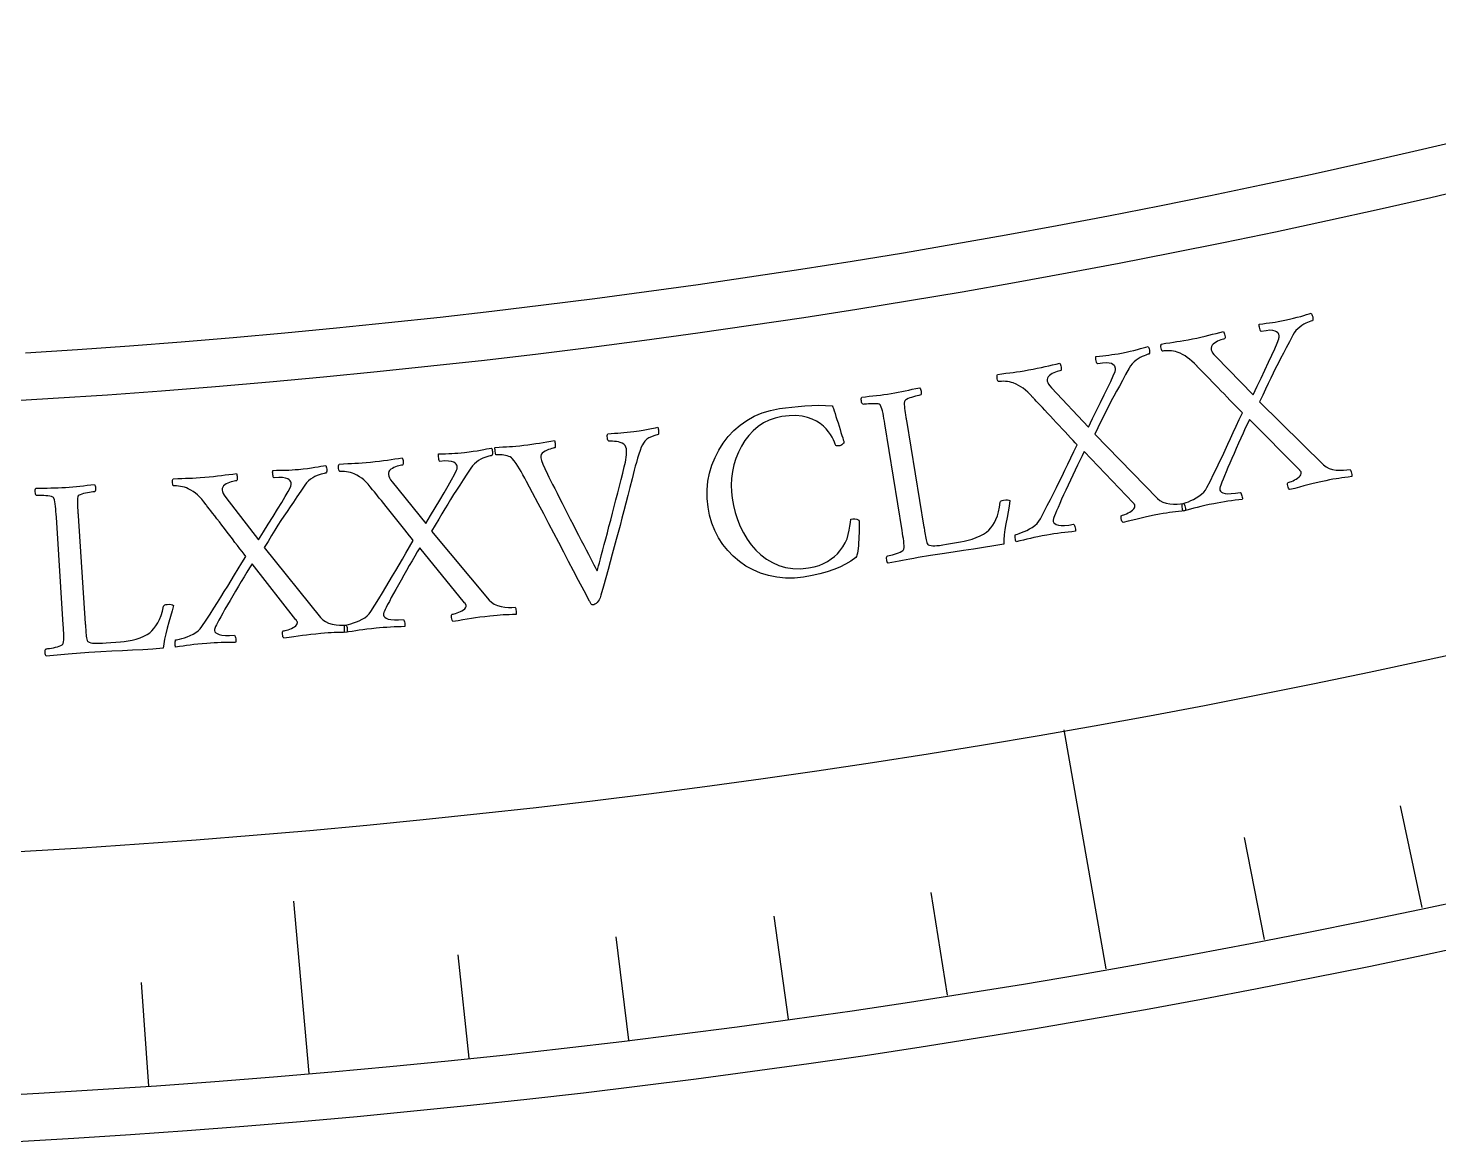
# Model space of a CAD drawing. Header units: millimetres. Extents: x -76 to 76, y -76 to 98.
# Drawn here: x 4.29 to 15.86, y -75.88 to -66.75 of the extents above; entities that cross this region are included whole.
import ezdxf

# ---------------------------------------------------------------- set-up
doc = ezdxf.new("R2010")
doc.units = ezdxf.units.MM
for name, color, linetype in [('CUT_INNER', 6, 'Continuous'), ('CUT_OUTER', 1, 'Continuous'), ('ENGRAVE', 7, 'Continuous'), ('ENGRAVE_FINE', 8, 'Continuous'), ('TEXT', 5, 'Continuous')]:
    doc.layers.add(name, color=color, linetype=linetype)

msp = doc.modelspace()

# ---------------------------------------------------------------- linework, layer by layer
at = {"layer": 'CUT_INNER'}
msp.add_lwpolyline([(4.2642, -69.4091), (4.6901, -69.3817), (5.1157, -69.3516), (5.5411, -69.3189), (5.9663, -69.2836), (6.3913, -69.2457), (6.8161, -69.2051), (7.2406, -69.162), (7.6649, -69.1163), (8.0888, -69.068), (8.5124, -69.017), (8.9358, -68.9635), (9.3587, -68.9074), (9.7814, -68.8486), (10.2036, -68.7873), (10.6255, -68.7234), (11.047, -68.6569), (11.4681, -68.5879), (11.8887, -68.5162), (12.3089, -68.442), (12.7286, -68.3652), (13.1478, -68.2858), (13.5666, -68.2038), (13.9848, -68.1193), (14.4025, -68.0322), (14.8197, -67.9425), (15.2363, -67.8503), (15.6523, -67.7556), (16.0678, -67.6582)], dxfattribs=at)
at = {"layer": 'CUT_OUTER'}
msp.add_lwpolyline([(16.1964, -74.2541), (15.7405, -74.3521), (15.284, -74.4473), (14.8269, -74.5397), (14.3692, -74.6293), (13.911, -74.716), (13.4523, -74.8), (12.9931, -74.8811), (12.5334, -74.9594), (12.0732, -75.0349), (11.6126, -75.1076), (11.1515, -75.1774), (10.69, -75.2444), (10.2281, -75.3086), (9.7659, -75.3699), (9.3032, -75.4284), (8.8402, -75.4841), (8.3769, -75.5369), (7.9132, -75.5869), (7.4493, -75.634), (6.9851, -75.6783), (6.5206, -75.7198), (6.0559, -75.7583), (5.5909, -75.7941), (5.1257, -75.827), (4.6604, -75.857), (4.1948, -75.8841)], dxfattribs=at)
at = {"layer": 'ENGRAVE'}
for points in [[(13.13, -74.4637), (12.7845, -72.5042)], [(6.5901, -75.3247), (6.4662, -73.9089)]]:
    msp.add_lwpolyline(points, dxfattribs=at)
for radius in [75.6124, 73.6227, 69.9276]:
    msp.add_circle((0, 0), radius, dxfattribs=at)
at = {"layer": 'ENGRAVE_FINE'}
for points in [[(15.7207, -73.9601), (15.5434, -73.126)], [(14.4275, -74.2232), (14.2648, -73.3861)], [(11.8284, -74.6815), (11.695, -73.8393)], [(10.5232, -74.8765), (10.4045, -74.0321)], [(9.2148, -75.0488), (9.1109, -74.2024)], [(7.9036, -75.1982), (7.8145, -74.3501)], [(5.2745, -75.4282), (5.215, -74.5776)]]:
    msp.add_lwpolyline(points, dxfattribs=at)
at = {"layer": 'TEXT'}
for points in [[(13.8367, -69.2959), (13.8729, -69.2884), (13.9075, -69.2809), (13.9405, -69.2732), (13.9718, -69.2655), (14.0022, -69.2578), (14.0323, -69.2503), (14.0623, -69.2429), (14.092, -69.2357), (14.0948, -69.2406), (14.0976, -69.2476), (14.1003, -69.2568), (14.1029, -69.2682), (14.1046, -69.2793), (14.1046, -69.2874), (14.103, -69.2926), (14.0997, -69.2949), (14.0917, -69.2969), (14.082, -69.2998), (14.0706, -69.3038), (14.0576, -69.3089), (14.0441, -69.3149), (14.0313, -69.3218), (14.0193, -69.3296), (14.0079, -69.3384), (13.9986, -69.3482), (13.9928, -69.3591), (13.9904, -69.371), (13.9914, -69.3841), (13.9955, -69.3961), (14.003, -69.4094), (14.0139, -69.4238), (14.0283, -69.4395), (14.3355, -69.7543), (14.3681, -69.6846), (14.3999, -69.6168), (14.4309, -69.5511), (14.4613, -69.4874), (14.489, -69.4283), (14.5123, -69.3763), (14.5311, -69.3315), (14.5455, -69.2939), (14.5471, -69.2881), (14.5482, -69.2825), (14.5486, -69.277), (14.5483, -69.2716), (14.5478, -69.2668), (14.5473, -69.2631), (14.547, -69.2605), (14.5467, -69.2589), (14.5436, -69.2517), (14.5373, -69.2446), (14.5278, -69.2376), (14.5151, -69.2308), (14.4973, -69.226), (14.4726, -69.225), (14.4409, -69.228), (14.4023, -69.2348), (14.399, -69.233), (14.3958, -69.2283), (14.3927, -69.2207), (14.3897, -69.2103), (14.3872, -69.1992), (14.3857, -69.1897), (14.3851, -69.1817), (14.3856, -69.1753), (14.415, -69.1713), (14.4426, -69.1675), (14.4686, -69.1639), (14.4928, -69.1605), (14.5168, -69.1569), (14.5418, -69.1527), (14.5679, -69.1478), (14.5951, -69.1423), (14.6325, -69.1341), (14.6666, -69.1261), (14.6976, -69.1181), (14.7255, -69.1103), (14.7505, -69.1029), (14.7734, -69.0963), (14.794, -69.0904), (14.8123, -69.0852), (14.8152, -69.0897), (14.8181, -69.0959), (14.8209, -69.1037), (14.8237, -69.1132), (14.8256, -69.123), (14.8258, -69.1318), (14.8243, -69.1396), (14.8211, -69.1464), (14.8156, -69.1479), (14.8073, -69.1507), (14.7962, -69.1548), (14.7822, -69.1601), (14.7666, -69.167), (14.7506, -69.1756), (14.7342, -69.1858), (14.7173, -69.1979), (14.7009, -69.2117), (14.6858, -69.2276), (14.6721, -69.2456), (14.6597, -69.2655), (14.6325, -69.3185), (14.6069, -69.3679), (14.5832, -69.4136), (14.5611, -69.4557), (14.5402, -69.496), (14.5197, -69.5366), (14.4996, -69.5773), (14.4799, -69.6181), (14.4595, -69.661), (14.4376, -69.7078), (14.4139, -69.7584), (14.3886, -69.8129), (14.9131, -70.3286), (14.9339, -70.3454), (14.9581, -70.3582), (14.9855, -70.367), (15.0161, -70.3719), (15.0475, -70.3737), (15.077, -70.3735), (15.1048, -70.3712), (15.1308, -70.3669), (15.1345, -70.3714), (15.1378, -70.3779), (15.1405, -70.3864), (15.1427, -70.3969), (15.1443, -70.4073), (15.1453, -70.4154), (15.1457, -70.4212), (15.1454, -70.4246), (15.1157, -70.4289), (15.0881, -70.4328), (15.0627, -70.4364), (15.0393, -70.4397), (15.0159, -70.4433), (14.9902, -70.4477), (14.9623, -70.4531), (14.932, -70.4593), (14.8906, -70.4683), (14.852, -70.477), (14.8162, -70.4856), (14.7832, -70.4939), (14.7502, -70.5025), (14.7146, -70.5118), (14.6762, -70.5218), (14.6351, -70.5324), (14.6304, -70.528), (14.6262, -70.5212), (14.6227, -70.5122), (14.6198, -70.5009), (14.6181, -70.4898), (14.618, -70.4817), (14.6197, -70.4765), (14.623, -70.4741), (14.6302, -70.4722), (14.6391, -70.4692), (14.6499, -70.4649), (14.6625, -70.4594), (14.6757, -70.453), (14.6882, -70.4456), (14.7002, -70.4375), (14.7117, -70.4285), (14.7212, -70.4192), (14.7274, -70.4098), (14.7303, -70.4004), (14.73, -70.3911), (14.7293, -70.3888), (14.7282, -70.3863), (14.7266, -70.3834), (14.7245, -70.3803), (14.7221, -70.3772), (14.7197, -70.3745), (14.7173, -70.3722), (14.7148, -70.3704), (14.3055, -69.9558), (14.2886, -69.9916), (14.2711, -70.0292), (14.2529, -70.0688), (14.2342, -70.1102), (14.2153, -70.1523), (14.1967, -70.194), (14.1784, -70.2352), (14.1604, -70.2759), (14.1432, -70.3151), (14.1274, -70.3519), (14.113, -70.3862), (14.0999, -70.4181), (14.0886, -70.4464), (14.0793, -70.4699), (14.0721, -70.4887), (14.0668, -70.5027), (14.0661, -70.5053), (14.0653, -70.5085), (14.0642, -70.5122), (14.0631, -70.5165), (14.0621, -70.5212), (14.0617, -70.526), (14.0619, -70.531), (14.0626, -70.5361), (14.0667, -70.5448), (14.0751, -70.5523), (14.0879, -70.5585), (14.1051, -70.5634), (14.1274, -70.566), (14.1556, -70.5655), (14.1897, -70.5617), (14.2296, -70.5546), (14.2335, -70.5591), (14.237, -70.5656), (14.2403, -70.574), (14.2433, -70.5844), (14.2455, -70.5946), (14.2467, -70.6027), (14.2467, -70.6085), (14.2456, -70.6121), (14.2168, -70.6158), (14.1877, -70.6197), (14.1584, -70.6238), (14.1289, -70.628), (14.0994, -70.6324), (14.0703, -70.6372), (14.0414, -70.6424), (14.013, -70.6478), (13.9746, -70.6556), (13.9392, -70.6632), (13.9068, -70.6706), (13.8773, -70.6778), (13.849, -70.6851), (13.8203, -70.6925), (13.791, -70.7002), (13.7613, -70.7081), (13.7585, -70.7025), (13.7563, -70.6953), (13.7548, -70.6864), (13.7539, -70.676), (13.7535, -70.6658), (13.7534, -70.6579), (13.7536, -70.6523), (13.7541, -70.6489), (13.7604, -70.6472), (13.7708, -70.6437), (13.7853, -70.6385), (13.804, -70.6315), (13.825, -70.6228), (13.8465, -70.6124), (13.8685, -70.6002), (13.8909, -70.5864), (13.912, -70.5709), (13.9299, -70.554), (13.9447, -70.5357), (13.9564, -70.516), (13.9845, -70.4595), (14.0111, -70.4055), (14.0362, -70.3539), (14.0599, -70.3047), (14.0827, -70.2567), (14.1054, -70.2086), (14.1279, -70.1604), (14.1501, -70.1121), (14.1728, -70.0627), (14.1966, -70.0113), (14.2213, -69.9579), (14.2471, -69.9026), (14.2308, -69.8852), (14.2124, -69.866), (14.1919, -69.8449), (14.1692, -69.8219), (14.1453, -69.7977), (14.121, -69.7729), (14.0963, -69.7474), (14.0713, -69.7214), (14.0464, -69.6955), (14.0223, -69.6705), (13.9989, -69.6465), (13.9763, -69.6234), (13.955, -69.6018), (13.9358, -69.5822), (13.9186, -69.5647), (13.9034, -69.5491), (13.891, -69.5365), (13.8822, -69.5274), (13.8768, -69.5219), (13.8751, -69.5201), (13.8537, -69.4977), (13.8332, -69.4781), (13.8137, -69.4612), (13.7952, -69.4472), (13.7765, -69.435), (13.7566, -69.424), (13.7354, -69.4139), (13.713, -69.405), (13.6976, -69.3999), (13.6816, -69.3963), (13.6648, -69.3939), (13.6475, -69.393), (13.6308, -69.3929), (13.6163, -69.3934), (13.6039, -69.3944), (13.5935, -69.396), (13.5896, -69.3951), (13.5861, -69.3909), (13.5831, -69.3834), (13.5804, -69.3725), (13.5787, -69.361), (13.5784, -69.3513), (13.5795, -69.3435), (13.5821, -69.3376), (13.618, -69.3317), (13.6512, -69.3264), (13.6818, -69.3218), (13.7096, -69.3179), (13.7375, -69.3138), (13.7679, -69.3087), (13.801, -69.3028), (13.8367, -69.2959)], [(12.4936, -69.5506), (12.5299, -69.5438), (12.5646, -69.537), (12.5977, -69.53), (12.6292, -69.5228), (12.6597, -69.5157), (12.69, -69.5088), (12.7201, -69.502), (12.7499, -69.4954), (12.7527, -69.5003), (12.7553, -69.5074), (12.7578, -69.5166), (12.7602, -69.5281), (12.7617, -69.5392), (12.7616, -69.5473), (12.7599, -69.5525), (12.7565, -69.5547), (12.7485, -69.5565), (12.7387, -69.5593), (12.7273, -69.5631), (12.7142, -69.5678), (12.7005, -69.5736), (12.6876, -69.5803), (12.6754, -69.5879), (12.6639, -69.5965), (12.6545, -69.6061), (12.6484, -69.6168), (12.6458, -69.6287), (12.6465, -69.6417), (12.6503, -69.6539), (12.6576, -69.6673), (12.6683, -69.6819), (12.6824, -69.6979), (12.9834, -70.0186), (13.0173, -69.9495), (13.0504, -69.8824), (13.0827, -69.8173), (13.1143, -69.7542), (13.1432, -69.6956), (13.1674, -69.6441), (13.1871, -69.5997), (13.2022, -69.5623), (13.204, -69.5566), (13.2052, -69.551), (13.2056, -69.5455), (13.2055, -69.5401), (13.2051, -69.5353), (13.2047, -69.5316), (13.2044, -69.5289), (13.2041, -69.5274), (13.2012, -69.5201), (13.195, -69.5129), (13.1856, -69.5057), (13.1731, -69.4986), (13.1554, -69.4935), (13.1307, -69.4921), (13.099, -69.4944), (13.0602, -69.5005), (13.057, -69.4986), (13.0539, -69.4938), (13.0509, -69.4862), (13.0481, -69.4757), (13.0458, -69.4646), (13.0445, -69.455), (13.0441, -69.4471), (13.0447, -69.4407), (13.0741, -69.4372), (13.1018, -69.434), (13.1279, -69.4309), (13.1522, -69.428), (13.1762, -69.4248), (13.2013, -69.4211), (13.2275, -69.4167), (13.2547, -69.4117), (13.2923, -69.4042), (13.3266, -69.3968), (13.3578, -69.3895), (13.3857, -69.3822), (13.411, -69.3753), (13.4339, -69.3691), (13.4546, -69.3636), (13.473, -69.3588), (13.4759, -69.3634), (13.4786, -69.3697), (13.4813, -69.3775), (13.4839, -69.387), (13.4856, -69.3969), (13.4856, -69.4056), (13.484, -69.4134), (13.4807, -69.4201), (13.4751, -69.4216), (13.4668, -69.4242), (13.4556, -69.4281), (13.4415, -69.4331), (13.4258, -69.4397), (13.4096, -69.448), (13.393, -69.4579), (13.3759, -69.4696), (13.3592, -69.4832), (13.3438, -69.4988), (13.3297, -69.5164), (13.317, -69.5361), (13.2887, -69.5886), (13.2623, -69.6375), (13.2376, -69.6827), (13.2148, -69.7244), (13.1931, -69.7643), (13.1718, -69.8044), (13.1509, -69.8447), (13.1304, -69.8852), (13.1092, -69.9277), (13.0863, -69.974), (13.0617, -70.0242), (13.0353, -70.0781), (13.5497, -70.6039), (13.5703, -70.6211), (13.5942, -70.6344), (13.6214, -70.6437), (13.6519, -70.6492), (13.6832, -70.6517), (13.7128, -70.652), (13.7406, -70.6503), (13.7667, -70.6464), (13.7703, -70.651), (13.7735, -70.6575), (13.776, -70.6661), (13.778, -70.6767), (13.7794, -70.6871), (13.7803, -70.6952), (13.7805, -70.701), (13.7801, -70.7044), (13.7504, -70.7081), (13.7227, -70.7115), (13.6972, -70.7146), (13.6738, -70.7175), (13.6503, -70.7206), (13.6246, -70.7246), (13.5965, -70.7293), (13.5662, -70.735), (13.5246, -70.7431), (13.4858, -70.7512), (13.4498, -70.759), (13.4167, -70.7667), (13.3836, -70.7747), (13.3478, -70.7833), (13.3092, -70.7925), (13.2679, -70.8023), (13.2632, -70.7978), (13.2592, -70.791), (13.2559, -70.7819), (13.2532, -70.7705), (13.2517, -70.7594), (13.2518, -70.7513), (13.2535, -70.7461), (13.2569, -70.7438), (13.2641, -70.7421), (13.2732, -70.7392), (13.284, -70.7351), (13.2967, -70.7299), (13.31, -70.7237), (13.3227, -70.7166), (13.3348, -70.7087), (13.3464, -70.7), (13.3561, -70.6908), (13.3625, -70.6815), (13.3656, -70.6722), (13.3655, -70.6628), (13.3649, -70.6606), (13.3638, -70.658), (13.3622, -70.6551), (13.3602, -70.6519), (13.3579, -70.6488), (13.3555, -70.6461), (13.3531, -70.6437), (13.3507, -70.6418), (12.9495, -70.2194), (12.9319, -70.2549), (12.9136, -70.2922), (12.8948, -70.3314), (12.8752, -70.3725), (12.8555, -70.4142), (12.8362, -70.4555), (12.817, -70.4963), (12.7982, -70.5366), (12.7803, -70.5755), (12.7638, -70.612), (12.7487, -70.6461), (12.735, -70.6777), (12.7232, -70.7057), (12.7134, -70.7291), (12.7058, -70.7477), (12.7003, -70.7617), (12.6995, -70.7642), (12.6986, -70.7674), (12.6975, -70.7711), (12.6963, -70.7753), (12.6952, -70.78), (12.6947, -70.7848), (12.6948, -70.7898), (12.6954, -70.7949), (12.6993, -70.8037), (12.7076, -70.8114), (12.7203, -70.8178), (12.7374, -70.823), (12.7596, -70.8261), (12.7878, -70.8261), (12.822, -70.823), (12.8621, -70.8167), (12.8658, -70.8213), (12.8692, -70.8278), (12.8723, -70.8363), (12.8751, -70.8467), (12.8772, -70.857), (12.8782, -70.8651), (12.8781, -70.8709), (12.8769, -70.8745), (12.848, -70.8776), (12.8189, -70.881), (12.7895, -70.8844), (12.7599, -70.8881), (12.7303, -70.892), (12.7011, -70.8962), (12.6722, -70.9008), (12.6436, -70.9057), (12.6051, -70.9127), (12.5696, -70.9196), (12.537, -70.9264), (12.5074, -70.9331), (12.479, -70.9398), (12.4501, -70.9467), (12.4207, -70.9538), (12.3908, -70.9611), (12.3881, -70.9554), (12.3861, -70.9482), (12.3848, -70.9393), (12.3841, -70.9288), (12.3839, -70.9187), (12.3839, -70.9108), (12.3842, -70.9051), (12.3848, -70.9017), (12.3911, -70.9002), (12.4016, -70.8969), (12.4162, -70.892), (12.435, -70.8854), (12.4562, -70.8771), (12.4779, -70.8671), (12.5001, -70.8553), (12.5228, -70.8419), (12.5441, -70.8268), (12.5624, -70.8103), (12.5776, -70.7923), (12.5896, -70.7728), (12.6188, -70.7169), (12.6464, -70.6634), (12.6725, -70.6122), (12.6972, -70.5635), (12.7209, -70.516), (12.7445, -70.4683), (12.7679, -70.4206), (12.7911, -70.3727), (12.8148, -70.3237), (12.8395, -70.2728), (12.8653, -70.22), (12.8922, -70.1651), (12.8762, -70.1475), (12.8582, -70.1279), (12.838, -70.1064), (12.8158, -70.083), (12.7924, -70.0583), (12.7686, -70.033), (12.7444, -70.0071), (12.7199, -69.9806), (12.6955, -69.9542), (12.6719, -69.9288), (12.649, -69.9043), (12.6268, -69.8808), (12.6059, -69.8588), (12.5871, -69.8388), (12.5702, -69.8209), (12.5553, -69.8051), (12.5432, -69.7922), (12.5345, -69.7829), (12.5293, -69.7774), (12.5276, -69.7755), (12.5066, -69.7527), (12.4865, -69.7327), (12.4674, -69.7155), (12.4491, -69.7011), (12.4307, -69.6886), (12.411, -69.6771), (12.39, -69.6667), (12.3677, -69.6573), (12.3525, -69.6519), (12.3365, -69.648), (12.3198, -69.6453), (12.3025, -69.644), (12.2858, -69.6436), (12.2713, -69.6438), (12.2588, -69.6446), (12.2485, -69.6459), (12.2446, -69.645), (12.2412, -69.6408), (12.2383, -69.6332), (12.2358, -69.6223), (12.2343, -69.6107), (12.2342, -69.601), (12.2355, -69.5932), (12.2382, -69.5873), (12.2742, -69.5821), (12.3075, -69.5775), (12.3381, -69.5735), (12.3661, -69.5701), (12.394, -69.5666), (12.4246, -69.5621), (12.4578, -69.5568), (12.4936, -69.5506)], [(11.6343, -70.8392), (11.6347, -70.8415), (11.6352, -70.8444), (11.6357, -70.8478), (11.6364, -70.8518), (11.6381, -70.8619), (11.64, -70.8735), (11.6421, -70.8866), (11.6445, -70.9011), (11.6471, -70.9159), (11.6498, -70.9301), (11.6527, -70.9435), (11.6557, -70.9563), (11.6589, -70.9673), (11.6622, -70.9757), (11.6655, -70.9813), (11.669, -70.9843), (11.6812, -70.9891), (11.6943, -70.9922), (11.7085, -70.9937), (11.7235, -70.9936), (11.7412, -70.9921), (11.7631, -70.9895), (11.7894, -70.9857), (11.8199, -70.9808), (11.9357, -70.9615), (11.9658, -70.9555), (11.997, -70.9476), (12.0293, -70.9378), (12.0629, -70.9259), (12.095, -70.9124), (12.1233, -70.8976), (12.1476, -70.8813), (12.1681, -70.8638), (12.1841, -70.8456), (12.199, -70.825), (12.2128, -70.8019), (12.2255, -70.7762), (12.2368, -70.7473), (12.2464, -70.7144), (12.2544, -70.6774), (12.2607, -70.6364), (12.2631, -70.6303), (12.2685, -70.6253), (12.2767, -70.6215), (12.2878, -70.6187), (12.3053, -70.6165), (12.3198, -70.6164), (12.3315, -70.6184), (12.3403, -70.6225), (12.3328, -70.6677), (12.3247, -70.7142), (12.3163, -70.7622), (12.3073, -70.8117), (12.2994, -70.8598), (12.2939, -70.9041), (12.2908, -70.9444), (12.2901, -70.9808), (12.207, -70.9948), (12.124, -71.0082), (12.0412, -71.021), (11.9586, -71.033), (11.8734, -71.0454), (11.7831, -71.0591), (11.6875, -71.0741), (11.5868, -71.0903), (11.5519, -71.0962), (11.5189, -71.1022), (11.4878, -71.1082), (11.4586, -71.1143), (11.4301, -71.1203), (11.4009, -71.126), (11.3712, -71.1314), (11.3409, -71.1364), (11.3365, -71.132), (11.333, -71.1259), (11.3304, -71.1179), (11.3288, -71.1082), (11.3281, -71.0984), (11.3284, -71.09), (11.3295, -71.0831), (11.3315, -71.0777), (11.3391, -71.0762), (11.3493, -71.074), (11.3621, -71.071), (11.3774, -71.0671), (11.3938, -71.0625), (11.4097, -71.0574), (11.425, -71.0516), (11.4399, -71.0452), (11.4527, -71.0387), (11.4619, -71.0325), (11.4675, -71.0266), (11.4695, -71.0211), (11.4711, -71.007), (11.4714, -70.9912), (11.4706, -70.9737), (11.4685, -70.9545), (11.4656, -70.9341), (11.4626, -70.9129), (11.4592, -70.891), (11.4556, -70.8683), (11.3142, -69.9933), (11.3104, -69.9706), (11.3067, -69.9485), (11.3029, -69.9271), (11.2991, -69.9064), (11.2949, -69.8871), (11.2902, -69.8699), (11.2849, -69.8548), (11.2791, -69.8418), (11.2753, -69.8363), (11.2682, -69.8322), (11.2577, -69.8295), (11.2439, -69.8281), (11.2282, -69.8276), (11.2122, -69.8275), (11.1958, -69.8279), (11.1792, -69.8288), (11.1637, -69.8299), (11.1508, -69.8309), (11.1406, -69.8319), (11.1331, -69.8329), (11.1295, -69.8284), (11.1263, -69.8222), (11.1235, -69.8143), (11.1212, -69.8047), (11.1197, -69.795), (11.1196, -69.7866), (11.121, -69.7797), (11.1237, -69.7742), (11.1548, -69.7703), (11.1857, -69.7667), (11.2163, -69.7632), (11.2467, -69.7598), (11.2768, -69.7564), (11.3066, -69.7526), (11.3361, -69.7484), (11.3652, -69.7438), (11.395, -69.7388), (11.4243, -69.7334), (11.4532, -69.7276), (11.4816, -69.7215), (11.5101, -69.7153), (11.5393, -69.7091), (11.5691, -69.7028), (11.5996, -69.6966), (11.604, -69.701), (11.6075, -69.7072), (11.6101, -69.7151), (11.6118, -69.7248), (11.6125, -69.7346), (11.6124, -69.743), (11.6114, -69.7499), (11.6094, -69.7553), (11.6019, -69.7568), (11.592, -69.759), (11.5794, -69.7621), (11.5644, -69.766), (11.5484, -69.7705), (11.533, -69.7753), (11.5181, -69.7804), (11.5038, -69.7857), (11.4915, -69.7914), (11.4824, -69.7974), (11.4765, -69.8036), (11.4738, -69.8101), (11.4729, -69.8218), (11.4729, -69.835), (11.4737, -69.8497), (11.4755, -69.8658), (11.4779, -69.883), (11.4805, -69.901), (11.4834, -69.9198), (11.4865, -69.9394), (11.4871, -69.9425), (11.4876, -69.9457), (11.4881, -69.9488), (11.4886, -69.952), (11.4891, -69.9551), (11.4896, -69.9582), (11.4902, -69.9614), (11.4907, -69.9645)], [(10.4488, -69.8677), (10.4992, -69.8606), (10.5509, -69.8545), (10.604, -69.8491), (10.6584, -69.8446), (10.7138, -69.8415), (10.7699, -69.8404), (10.8267, -69.8413), (10.8843, -69.8442), (10.8851, -69.8468), (10.8877, -69.8547), (10.8921, -69.8678), (10.8982, -69.8861), (10.9054, -69.908), (10.913, -69.9317), (10.9211, -69.9572), (10.9295, -69.9845), (10.938, -70.0121), (10.9462, -70.0383), (10.954, -70.0633), (10.9615, -70.087), (10.968, -70.1077), (10.9728, -70.1237), (10.976, -70.135), (10.9775, -70.1416), (10.9782, -70.1458), (10.9767, -70.1503), (10.9732, -70.1551), (10.9676, -70.1603), (10.9608, -70.1651), (10.9535, -70.169), (10.9458, -70.1718), (10.9377, -70.1736), (10.9306, -70.1743), (10.9239, -70.1741), (10.9176, -70.1731), (10.9118, -70.1712), (10.9069, -70.1585), (10.9002, -70.1429), (10.8915, -70.1243), (10.8809, -70.1028), (10.8677, -70.0799), (10.8514, -70.0569), (10.8319, -70.0338), (10.8092, -70.0107), (10.7827, -69.9889), (10.7521, -69.9698), (10.7172, -69.9533), (10.6781, -69.9394), (10.6342, -69.9297), (10.5847, -69.9254), (10.5297, -69.9267), (10.4692, -69.9334), (10.4149, -69.9448), (10.3642, -69.9622), (10.317, -69.9856), (10.2734, -70.0151), (10.2334, -70.0495), (10.1972, -70.0879), (10.165, -70.1303), (10.1365, -70.1767), (10.1121, -70.226), (10.092, -70.2771), (10.076, -70.33), (10.0642, -70.3847), (10.0568, -70.44), (10.0536, -70.4949), (10.0547, -70.5493), (10.0602, -70.6032), (10.0708, -70.6626), (10.0853, -70.7209), (10.1038, -70.7781), (10.1264, -70.8342), (10.1529, -70.8881), (10.1832, -70.9386), (10.2174, -70.9856), (10.2554, -71.0294), (10.2971, -71.0687), (10.3424, -71.1027), (10.3913, -71.1312), (10.4438, -71.1544), (10.4997, -71.1711), (10.559, -71.1801), (10.6216, -71.1815), (10.6875, -71.1752), (10.733, -71.1665), (10.7743, -71.1546), (10.8115, -71.1395), (10.8445, -71.1213), (10.874, -71.1011), (10.9006, -71.08), (10.9241, -71.058), (10.9446, -71.035), (10.9688, -71.0025), (10.9884, -70.9691), (11.0036, -70.9348), (11.0142, -70.8995), (11.0218, -70.865), (11.0276, -70.8329), (11.0316, -70.8032), (11.0338, -70.776), (11.0511, -70.7728), (11.0682, -70.7728), (11.085, -70.7761), (11.1015, -70.7826), (11.1025, -70.7919), (11.1031, -70.805), (11.1034, -70.8219), (11.1034, -70.8426), (11.103, -70.8657), (11.1024, -70.8898), (11.1016, -70.9149), (11.1005, -70.9409), (11.099, -70.9668), (11.097, -70.9912), (11.0945, -71.0143), (11.0916, -71.0359), (11.0882, -71.055), (11.0845, -71.0703), (11.0805, -71.082), (11.0762, -71.0899), (11.0359, -71.1184), (10.9923, -71.1444), (10.9453, -71.1679), (10.8948, -71.1889), (10.8403, -71.2076), (10.7807, -71.224), (10.7163, -71.2382), (10.6469, -71.2501), (10.5718, -71.2578), (10.499, -71.2583), (10.4283, -71.2516), (10.3599, -71.2376), (10.2944, -71.2171), (10.2326, -71.191), (10.1745, -71.1592), (10.1201, -71.1218), (10.07, -71.0794), (10.0247, -71.0328), (9.9842, -70.982), (9.9486, -70.927), (9.9183, -70.8686), (9.894, -70.8072), (9.8756, -70.7431), (9.8631, -70.6761), (9.8564, -70.6041), (9.8563, -70.5335), (9.8629, -70.4642), (9.8763, -70.3963), (9.8957, -70.3304), (9.9207, -70.2674), (9.9511, -70.2072), (9.9871, -70.1499), (10.0284, -70.0963), (10.0746, -70.0474), (10.1259, -70.0033), (10.1821, -69.964), (10.2428, -69.9302), (10.3075, -69.9029), (10.3761, -69.8821), (10.4488, -69.8677)], [(8.3518, -70.1685), (8.3848, -70.1644), (8.4173, -70.1599), (8.4492, -70.155), (8.4805, -70.1499), (8.5114, -70.1446), (8.542, -70.1394), (8.5725, -70.1345), (8.6026, -70.1296), (8.605, -70.1346), (8.607, -70.1417), (8.6086, -70.1508), (8.6098, -70.1619), (8.6102, -70.1728), (8.6097, -70.181), (8.6082, -70.1864), (8.6057, -70.1892), (8.6002, -70.1902), (8.5921, -70.1922), (8.5813, -70.1952), (8.5678, -70.1992), (8.5533, -70.2042), (8.5393, -70.2102), (8.5258, -70.2172), (8.5128, -70.2252), (8.5019, -70.2344), (8.4947, -70.2453), (8.491, -70.2577), (8.491, -70.2717), (8.4959, -70.2928), (8.5066, -70.3223), (8.5231, -70.3601), (8.5454, -70.4064), (8.5575, -70.4304), (8.5716, -70.4581), (8.5875, -70.4894), (8.6054, -70.5244), (8.6247, -70.5621), (8.6449, -70.6017), (8.666, -70.6432), (8.688, -70.6866), (8.7105, -70.731), (8.7333, -70.7753), (8.7561, -70.8196), (8.7791, -70.8639), (8.8017, -70.9072), (8.8233, -70.9489), (8.8439, -70.9887), (8.8635, -71.0269), (8.8818, -71.0624), (8.8982, -71.0946), (8.913, -71.1233), (8.9259, -71.1487), (8.9367, -71.1696), (8.9447, -71.1851), (8.9501, -71.1952), (8.9527, -71.1999), (8.9551, -71.1923), (8.9592, -71.1785), (8.9648, -71.1584), (8.9721, -71.1321), (8.9807, -71.1007), (8.9902, -71.0653), (9.0006, -71.0259), (9.0121, -70.9825), (9.0243, -70.9359), (9.0371, -70.8869), (9.0505, -70.8355), (9.0645, -70.7819), (9.0788, -70.7268), (9.0932, -70.6713), (9.1077, -70.6154), (9.1222, -70.5591), (9.1364, -70.5034), (9.1502, -70.4493), (9.1635, -70.397), (9.1764, -70.3463), (9.181, -70.3272), (9.1851, -70.3076), (9.1886, -70.2876), (9.1915, -70.2671), (9.1935, -70.2473), (9.1945, -70.2292), (9.1943, -70.2129), (9.1931, -70.1983), (9.1893, -70.1827), (9.1822, -70.1697), (9.1719, -70.1593), (9.1584, -70.1514), (9.143, -70.1455), (9.1274, -70.141), (9.1113, -70.1378), (9.095, -70.1361), (9.0797, -70.1352), (9.0671, -70.1349), (9.057, -70.135), (9.0494, -70.1355), (9.0453, -70.1326), (9.042, -70.1271), (9.0394, -70.1189), (9.0374, -70.1081), (9.0365, -70.0969), (9.0369, -70.0876), (9.0386, -70.0801), (9.0415, -70.0744), (9.0694, -70.0719), (9.0964, -70.0697), (9.1227, -70.0677), (9.1483, -70.0659), (9.1738, -70.064), (9.2, -70.0615), (9.227, -70.0586), (9.2547, -70.0551), (9.2774, -70.0521), (9.2975, -70.0492), (9.3152, -70.0465), (9.3304, -70.044), (9.3443, -70.0416), (9.358, -70.039), (9.3716, -70.0363), (9.3851, -70.0335), (9.3992, -70.0305), (9.4149, -70.0273), (9.4322, -70.024), (9.451, -70.0203), (9.4534, -70.0254), (9.4553, -70.0326), (9.4567, -70.0421), (9.4576, -70.0538), (9.458, -70.065), (9.4576, -70.0731), (9.4565, -70.078), (9.4548, -70.0799), (9.4466, -70.0817), (9.4346, -70.0853), (9.4188, -70.0908), (9.399, -70.0981), (9.3787, -70.1075), (9.3608, -70.1193), (9.3456, -70.1334), (9.3329, -70.1498), (9.3245, -70.1644), (9.3155, -70.1846), (9.3057, -70.2103), (9.2952, -70.2417), (9.2848, -70.2754), (9.2751, -70.3084), (9.2663, -70.3406), (9.2583, -70.372), (9.2398, -70.4447), (9.222, -70.5145), (9.2049, -70.5811), (9.1887, -70.6447), (9.1728, -70.7063), (9.157, -70.7667), (9.1413, -70.8261), (9.1257, -70.8844), (9.11, -70.9426), (9.094, -71.002), (9.0777, -71.0625), (9.0611, -71.1241), (9.0438, -71.1879), (9.0252, -71.255), (9.0054, -71.3256), (8.9843, -71.3995), (8.9779, -71.419), (8.9708, -71.4354), (8.9628, -71.4488), (8.9541, -71.459), (8.9447, -71.4667), (8.9351, -71.4726), (8.925, -71.4767), (8.9146, -71.4789), (8.9114, -71.4784), (8.9083, -71.4762), (8.9053, -71.4722), (8.9023, -71.4665), (8.8993, -71.4604), (8.8965, -71.4552), (8.8939, -71.4509), (8.8913, -71.4475), (8.8457, -71.3615), (8.8018, -71.2784), (8.7595, -71.1982), (8.7189, -71.1208), (8.6789, -71.0445), (8.6386, -70.9676), (8.5981, -70.89), (8.5573, -70.8118), (8.5152, -70.7312), (8.4706, -70.6467), (8.4237, -70.5581), (8.3744, -70.4655), (8.3594, -70.437), (8.3448, -70.4101), (8.3305, -70.3848), (8.3165, -70.3611), (8.3024, -70.3386), (8.2878, -70.3174), (8.2726, -70.2972), (8.257, -70.2782), (8.2498, -70.2709), (8.2406, -70.2646), (8.2294, -70.2593), (8.2162, -70.2551), (8.2022, -70.2518), (8.1884, -70.2493), (8.1748, -70.2475), (8.1614, -70.2465), (8.149, -70.2461), (8.1383, -70.246), (8.1295, -70.2462), (8.1223, -70.2468), (8.1212, -70.2451), (8.1199, -70.2398), (8.1185, -70.231), (8.1169, -70.2185), (8.1156, -70.2059), (8.1149, -70.1966), (8.1149, -70.1905), (8.1155, -70.1877), (8.1495, -70.1849), (8.1806, -70.1825), (8.2087, -70.1806), (8.2338, -70.1792), (8.2588, -70.1777), (8.2869, -70.1754), (8.3179, -70.1723), (8.3518, -70.1685)], [(7.095, -70.3067), (7.1318, -70.3028), (7.1669, -70.2986), (7.2004, -70.2942), (7.2324, -70.2895), (7.2634, -70.2848), (7.2941, -70.2802), (7.3246, -70.2757), (7.3549, -70.2714), (7.3572, -70.2765), (7.3593, -70.2838), (7.3611, -70.2932), (7.3626, -70.3048), (7.3632, -70.316), (7.3625, -70.3241), (7.3604, -70.3291), (7.3569, -70.3311), (7.3487, -70.3323), (7.3388, -70.3343), (7.3271, -70.3372), (7.3136, -70.3409), (7.2996, -70.3456), (7.2862, -70.3513), (7.2734, -70.3579), (7.2613, -70.3656), (7.2511, -70.3744), (7.2443, -70.3847), (7.2407, -70.3963), (7.2405, -70.4094), (7.2433, -70.4218), (7.2495, -70.4357), (7.259, -70.4512), (7.2719, -70.4681), (7.5473, -70.8111), (7.5864, -70.7448), (7.6246, -70.6804), (7.6619, -70.618), (7.6982, -70.5575), (7.7315, -70.5014), (7.7597, -70.4519), (7.7827, -70.4091), (7.8006, -70.3731), (7.8029, -70.3675), (7.8044, -70.3619), (7.8053, -70.3565), (7.8056, -70.3511), (7.8055, -70.3463), (7.8055, -70.3426), (7.8054, -70.3399), (7.8052, -70.3383), (7.8028, -70.3308), (7.7972, -70.3232), (7.7884, -70.3153), (7.7765, -70.3073), (7.7592, -70.3008), (7.7347, -70.2975), (7.7029, -70.2974), (7.6638, -70.3004), (7.6607, -70.2983), (7.658, -70.2933), (7.6557, -70.2855), (7.6536, -70.2748), (7.6522, -70.2635), (7.6516, -70.2539), (7.6519, -70.2459), (7.653, -70.2396), (7.6826, -70.2384), (7.7104, -70.2373), (7.7366, -70.2363), (7.7611, -70.2352), (7.7853, -70.2339), (7.8106, -70.2321), (7.837, -70.2298), (7.8646, -70.2269), (7.9026, -70.2224), (7.9374, -70.2177), (7.969, -70.2127), (7.9975, -70.2076), (8.0232, -70.2027), (8.0465, -70.1983), (8.0676, -70.1944), (8.0863, -70.191), (8.0888, -70.1958), (8.091, -70.2023), (8.0931, -70.2103), (8.0949, -70.22), (8.0959, -70.2299), (8.0952, -70.2387), (8.093, -70.2463), (8.0892, -70.2527), (8.0836, -70.2537), (8.075, -70.2557), (8.0636, -70.2587), (8.0492, -70.2627), (8.033, -70.268), (8.0162, -70.275), (7.9989, -70.2837), (7.9809, -70.294), (7.9632, -70.3062), (7.9467, -70.3206), (7.9313, -70.3371), (7.9171, -70.3558), (7.8849, -70.4059), (7.8547, -70.4526), (7.8266, -70.4958), (7.8007, -70.5356), (7.7759, -70.5737), (7.7516, -70.6121), (7.7276, -70.6507), (7.7041, -70.6895), (7.6797, -70.7302), (7.6534, -70.7746), (7.6249, -70.8227), (7.5945, -70.8745), (8.0668, -71.4383), (8.086, -71.457), (8.1088, -71.4721), (8.1352, -71.4835), (8.1652, -71.4914), (8.1963, -71.4962), (8.2257, -71.4989), (8.2536, -71.4993), (8.2798, -71.4974), (8.2831, -71.5023), (8.2857, -71.509), (8.2876, -71.5178), (8.2888, -71.5285), (8.2894, -71.539), (8.2896, -71.5471), (8.2894, -71.5529), (8.2888, -71.5563), (8.2588, -71.5577), (8.231, -71.559), (8.2053, -71.5601), (8.1818, -71.5611), (8.1581, -71.5624), (8.1321, -71.5644), (8.1038, -71.567), (8.0731, -71.5703), (8.031, -71.5752), (7.9917, -71.5802), (7.9552, -71.5853), (7.9216, -71.5904), (7.888, -71.5958), (7.8516, -71.6016), (7.8124, -71.6078), (7.7705, -71.6144), (7.7662, -71.6096), (7.7628, -71.6024), (7.7601, -71.5931), (7.7583, -71.5815), (7.7577, -71.5704), (7.7584, -71.5623), (7.7605, -71.5573), (7.7641, -71.5553), (7.7714, -71.5541), (7.7806, -71.5519), (7.7918, -71.5486), (7.8048, -71.5444), (7.8185, -71.5392), (7.8318, -71.5332), (7.8445, -71.5262), (7.8567, -71.5184), (7.8671, -71.51), (7.8742, -71.5013), (7.878, -71.4922), (7.8786, -71.4829), (7.8781, -71.4806), (7.8772, -71.4779), (7.8759, -71.475), (7.8741, -71.4716), (7.8721, -71.4683), (7.8699, -71.4654), (7.8677, -71.4629), (7.8654, -71.4608), (7.4981, -71.0087), (7.4777, -71.0427), (7.4566, -71.0785), (7.4348, -71.1161), (7.4122, -71.1556), (7.3893, -71.1957), (7.3668, -71.2353), (7.3446, -71.2746), (7.3227, -71.3133), (7.3018, -71.3507), (7.2826, -71.3858), (7.2649, -71.4186), (7.2488, -71.4491), (7.2349, -71.4761), (7.2233, -71.4986), (7.2143, -71.5167), (7.2078, -71.5301), (7.2068, -71.5326), (7.2056, -71.5357), (7.2043, -71.5393), (7.2027, -71.5435), (7.2012, -71.548), (7.2004, -71.5528), (7.2001, -71.5577), (7.2003, -71.5629), (7.2035, -71.572), (7.2112, -71.5803), (7.2233, -71.5876), (7.24, -71.5942), (7.2619, -71.599), (7.29, -71.6011), (7.3243, -71.6006), (7.3648, -71.5975), (7.3682, -71.6023), (7.3711, -71.6091), (7.3735, -71.6178), (7.3755, -71.6284), (7.3768, -71.6388), (7.3771, -71.6469), (7.3766, -71.6527), (7.3751, -71.6562), (7.3461, -71.6571), (7.3168, -71.6582), (7.2872, -71.6594), (7.2574, -71.6608), (7.2277, -71.6624), (7.1982, -71.6643), (7.169, -71.6667), (7.1402, -71.6693), (7.1012, -71.6734), (7.0653, -71.6776), (7.0323, -71.6818), (7.0022, -71.6862), (6.9734, -71.6906), (6.9441, -71.6953), (6.9142, -71.7001), (6.8838, -71.7051), (6.8816, -71.6992), (6.8801, -71.6918), (6.8795, -71.6829), (6.8796, -71.6724), (6.8802, -71.6623), (6.8808, -71.6544), (6.8816, -71.6488), (6.8824, -71.6454), (6.8888, -71.6444), (6.8995, -71.6419), (6.9145, -71.6382), (6.9337, -71.633), (6.9555, -71.6264), (6.9779, -71.6181), (7.0009, -71.6081), (7.0246, -71.5964), (7.047, -71.5831), (7.0665, -71.568), (7.083, -71.5512), (7.0965, -71.5327), (7.1299, -71.4792), (7.1616, -71.428), (7.1916, -71.379), (7.2199, -71.3324), (7.2473, -71.2868), (7.2745, -71.2411), (7.3015, -71.1953), (7.3283, -71.1493), (7.3556, -71.1023), (7.3842, -71.0535), (7.414, -71.0028), (7.445, -70.9502), (7.4305, -70.9313), (7.414, -70.9104), (7.3956, -70.8874), (7.3753, -70.8624), (7.3538, -70.8359), (7.332, -70.8089), (7.3099, -70.7812), (7.2875, -70.7528), (7.2652, -70.7247), (7.2436, -70.6975), (7.2226, -70.6714), (7.2023, -70.6462), (7.1833, -70.6226), (7.166, -70.6013), (7.1506, -70.5821), (7.137, -70.5652), (7.1259, -70.5514), (7.1179, -70.5415), (7.1132, -70.5356), (7.1116, -70.5336), (7.0924, -70.5092), (7.0739, -70.4877), (7.0562, -70.4691), (7.0391, -70.4533), (7.0217, -70.4394), (7.0029, -70.4265), (6.9828, -70.4145), (6.9613, -70.4034), (6.9465, -70.3969), (6.9309, -70.3917), (6.9145, -70.3878), (6.8973, -70.3851), (6.8807, -70.3835), (6.8662, -70.3825), (6.8537, -70.3824), (6.8433, -70.3829), (6.8395, -70.3817), (6.8364, -70.3772), (6.8341, -70.3694), (6.8325, -70.3583), (6.8319, -70.3466), (6.8325, -70.337), (6.8344, -70.3293), (6.8375, -70.3237), (6.8738, -70.3213), (6.9074, -70.3192), (6.9383, -70.3176), (6.9664, -70.3164), (6.9945, -70.315), (7.0253, -70.3129), (7.0588, -70.3101), (7.095, -70.3067)], [(5.7336, -70.4308), (5.7704, -70.4276), (5.8056, -70.4241), (5.8392, -70.4203), (5.8712, -70.4163), (5.9023, -70.4121), (5.9331, -70.4081), (5.9637, -70.4043), (5.994, -70.4006), (5.9963, -70.4057), (5.9983, -70.413), (5.9999, -70.4225), (6.0011, -70.4341), (6.0015, -70.4453), (6.0006, -70.4533), (5.9984, -70.4583), (5.9949, -70.4602), (5.9867, -70.4613), (5.9767, -70.4631), (5.965, -70.4658), (5.9515, -70.4692), (5.9373, -70.4736), (5.9238, -70.479), (5.911, -70.4855), (5.8987, -70.4929), (5.8883, -70.5015), (5.8813, -70.5117), (5.8775, -70.5232), (5.877, -70.5363), (5.8796, -70.5487), (5.8856, -70.5628), (5.8948, -70.5784), (5.9073, -70.5956), (6.176, -70.9439), (6.2164, -70.8783), (6.2558, -70.8147), (6.2943, -70.753), (6.3318, -70.6933), (6.3662, -70.6377), (6.3953, -70.5888), (6.4192, -70.5465), (6.4378, -70.5108), (6.4401, -70.5052), (6.4418, -70.4998), (6.4428, -70.4943), (6.4432, -70.489), (6.4432, -70.4842), (6.4432, -70.4804), (6.4431, -70.4778), (6.4431, -70.4762), (6.4408, -70.4686), (6.4353, -70.4609), (6.4267, -70.4528), (6.4149, -70.4446), (6.3978, -70.4377), (6.3734, -70.4339), (6.3415, -70.4332), (6.3024, -70.4355), (6.2994, -70.4333), (6.2967, -70.4283), (6.2945, -70.4204), (6.2927, -70.4097), (6.2915, -70.3984), (6.2911, -70.3888), (6.2915, -70.3808), (6.2927, -70.3745), (6.3223, -70.3739), (6.3502, -70.3733), (6.3764, -70.3728), (6.4009, -70.3722), (6.4251, -70.3714), (6.4505, -70.3701), (6.477, -70.3683), (6.5046, -70.3659), (6.5427, -70.3621), (6.5775, -70.3581), (6.6093, -70.3538), (6.6378, -70.3492), (6.6636, -70.3448), (6.687, -70.3408), (6.7081, -70.3373), (6.7269, -70.3343), (6.7293, -70.3392), (6.7314, -70.3456), (6.7333, -70.3537), (6.735, -70.3635), (6.7357, -70.3734), (6.7349, -70.3821), (6.7326, -70.3897), (6.7286, -70.3961), (6.723, -70.397), (6.7144, -70.3988), (6.7029, -70.4016), (6.6884, -70.4053), (6.6721, -70.4103), (6.6552, -70.4169), (6.6377, -70.4253), (6.6196, -70.4353), (6.6016, -70.4471), (6.5848, -70.4612), (6.5691, -70.4774), (6.5546, -70.4958), (6.5214, -70.5453), (6.4903, -70.5914), (6.4614, -70.634), (6.4347, -70.6733), (6.4092, -70.711), (6.3841, -70.7488), (6.3594, -70.7869), (6.3351, -70.8253), (6.31, -70.8655), (6.2828, -70.9094), (6.2534, -70.957), (6.222, -71.0081), (6.6833, -71.581), (6.7021, -71.6001), (6.7246, -71.6156), (6.7508, -71.6275), (6.7806, -71.6359), (6.8116, -71.6414), (6.841, -71.6446), (6.8688, -71.6455), (6.8951, -71.6442), (6.8983, -71.6491), (6.9008, -71.656), (6.9025, -71.6647), (6.9035, -71.6754), (6.9039, -71.6859), (6.904, -71.6941), (6.9036, -71.6999), (6.903, -71.7033), (6.873, -71.7041), (6.8451, -71.7048), (6.8194, -71.7054), (6.7959, -71.706), (6.7722, -71.7069), (6.7462, -71.7083), (6.7178, -71.7104), (6.687, -71.713), (6.6448, -71.7172), (6.6055, -71.7214), (6.5689, -71.7258), (6.5352, -71.7302), (6.5015, -71.735), (6.465, -71.7401), (6.4257, -71.7455), (6.3836, -71.7514), (6.3794, -71.7464), (6.3761, -71.7392), (6.3737, -71.7298), (6.3721, -71.7182), (6.3717, -71.7071), (6.3725, -71.699), (6.3748, -71.694), (6.3784, -71.6921), (6.3857, -71.691), (6.395, -71.689), (6.4062, -71.686), (6.4193, -71.682), (6.4331, -71.6771), (6.4465, -71.6713), (6.4593, -71.6646), (6.4717, -71.657), (6.4822, -71.6488), (6.4895, -71.6402), (6.4935, -71.6313), (6.4942, -71.6219), (6.4938, -71.6196), (6.493, -71.617), (6.4917, -71.6139), (6.49, -71.6106), (6.488, -71.6072), (6.4859, -71.6043), (6.4838, -71.6017), (6.4815, -71.5996), (6.123, -71.1405), (6.102, -71.1741), (6.0802, -71.2095), (6.0576, -71.2467), (6.0342, -71.2856), (6.0106, -71.3253), (5.9873, -71.3645), (5.9644, -71.4033), (5.9418, -71.4416), (5.9202, -71.4786), (5.9002, -71.5133), (5.8819, -71.5458), (5.8653, -71.5759), (5.8508, -71.6027), (5.8388, -71.625), (5.8294, -71.6428), (5.8226, -71.6562), (5.8216, -71.6587), (5.8204, -71.6617), (5.819, -71.6653), (5.8173, -71.6694), (5.8158, -71.6739), (5.8148, -71.6787), (5.8144, -71.6836), (5.8146, -71.6888), (5.8176, -71.698), (5.8251, -71.7064), (5.8371, -71.714), (5.8536, -71.7208), (5.8754, -71.726), (5.9035, -71.7287), (5.9378, -71.7289), (5.9783, -71.7265), (5.9816, -71.7315), (5.9844, -71.7383), (5.9867, -71.747), (5.9884, -71.7577), (5.9895, -71.7681), (5.9897, -71.7762), (5.9891, -71.782), (5.9875, -71.7855), (5.9585, -71.7858), (5.9292, -71.7863), (5.8996, -71.787), (5.8698, -71.7878), (5.84, -71.7888), (5.8105, -71.7902), (5.7813, -71.7919), (5.7524, -71.7941), (5.7134, -71.7974), (5.6773, -71.8008), (5.6442, -71.8044), (5.6141, -71.8082), (5.5852, -71.8121), (5.5558, -71.8162), (5.5258, -71.8204), (5.4954, -71.8248), (5.4932, -71.8189), (5.4919, -71.8115), (5.4914, -71.8026), (5.4918, -71.7921), (5.4925, -71.782), (5.4933, -71.7741), (5.4942, -71.7685), (5.4951, -71.7652), (5.5015, -71.7642), (5.5122, -71.762), (5.5273, -71.7585), (5.5467, -71.7538), (5.5685, -71.7475), (5.5911, -71.7396), (5.6143, -71.7301), (5.6382, -71.7189), (5.6609, -71.706), (5.6807, -71.6913), (5.6975, -71.6748), (5.7114, -71.6566), (5.7458, -71.6037), (5.7785, -71.5531), (5.8094, -71.5048), (5.8386, -71.4587), (5.8668, -71.4136), (5.8949, -71.3685), (5.9228, -71.3232), (5.9505, -71.2777), (5.9788, -71.2313), (6.0083, -71.183), (6.0391, -71.1329), (6.0711, -71.0809), (6.0569, -71.0618), (6.0408, -71.0406), (6.0229, -71.0172), (6.003, -70.9918), (5.9821, -70.9649), (5.9608, -70.9375), (5.9392, -70.9094), (5.9174, -70.8806), (5.8957, -70.852), (5.8746, -70.8244), (5.8541, -70.7979), (5.8343, -70.7723), (5.8157, -70.7484), (5.7989, -70.7267), (5.7838, -70.7073), (5.7705, -70.6901), (5.7597, -70.6761), (5.7519, -70.666), (5.7473, -70.66), (5.7457, -70.658), (5.727, -70.6333), (5.709, -70.6114), (5.6916, -70.5924), (5.6748, -70.5763), (5.6577, -70.5621), (5.6391, -70.5488), (5.6193, -70.5364), (5.598, -70.5249), (5.5833, -70.5181), (5.5678, -70.5126), (5.5515, -70.5083), (5.5344, -70.5054), (5.5178, -70.5034), (5.5033, -70.5022), (5.4909, -70.5018), (5.4804, -70.5021), (5.4766, -70.5008), (5.4737, -70.4962), (5.4715, -70.4884), (5.4701, -70.4773), (5.4697, -70.4656), (5.4705, -70.456), (5.4726, -70.4484), (5.4758, -70.4428), (5.5122, -70.4411), (5.5458, -70.4397), (5.5766, -70.4387), (5.6048, -70.438), (5.6329, -70.4371), (5.6638, -70.4356), (5.6973, -70.4335), (5.7336, -70.4308)], [(4.7541, -71.6306), (4.7543, -71.633), (4.7545, -71.6359), (4.7547, -71.6394), (4.755, -71.6433), (4.7557, -71.6536), (4.7564, -71.6653), (4.7573, -71.6785), (4.7583, -71.6932), (4.7594, -71.7082), (4.7608, -71.7226), (4.7624, -71.7362), (4.7641, -71.7492), (4.7662, -71.7606), (4.7687, -71.7692), (4.7715, -71.7751), (4.7746, -71.7784), (4.7863, -71.7843), (4.7991, -71.7887), (4.813, -71.7916), (4.828, -71.7929), (4.8458, -71.7931), (4.8679, -71.7926), (4.8943, -71.7914), (4.9252, -71.7895), (5.0423, -71.7814), (5.0728, -71.7784), (5.1046, -71.7735), (5.1378, -71.7668), (5.1723, -71.7583), (5.2056, -71.7479), (5.2352, -71.7359), (5.261, -71.722), (5.283, -71.7065), (5.3007, -71.69), (5.3176, -71.6709), (5.3335, -71.6492), (5.3486, -71.6249), (5.3626, -71.5972), (5.3754, -71.5654), (5.3869, -71.5293), (5.3971, -71.4891), (5.4002, -71.4833), (5.406, -71.4789), (5.4145, -71.4758), (5.4259, -71.4741), (5.4434, -71.4736), (5.4579, -71.4749), (5.4694, -71.478), (5.4777, -71.483), (5.4658, -71.5272), (5.4534, -71.5728), (5.4403, -71.6197), (5.4267, -71.6681), (5.4141, -71.7152), (5.4044, -71.7587), (5.3974, -71.7986), (5.3932, -71.8347), (5.3091, -71.8407), (5.2253, -71.8461), (5.1416, -71.8508), (5.0582, -71.8548), (4.9723, -71.859), (4.881, -71.8639), (4.7845, -71.8696), (4.6826, -71.876), (4.6473, -71.8785), (4.6139, -71.8813), (4.5823, -71.8843), (4.5527, -71.8876), (4.5237, -71.8908), (4.4942, -71.8936), (4.4641, -71.8961), (4.4334, -71.8982), (4.4295, -71.8934), (4.4266, -71.8869), (4.4248, -71.8788), (4.4241, -71.869), (4.4244, -71.8591), (4.4254, -71.8508), (4.4272, -71.844), (4.4298, -71.8388), (4.4375, -71.8381), (4.4478, -71.8369), (4.4608, -71.8351), (4.4765, -71.8327), (4.4932, -71.8297), (4.5095, -71.8261), (4.5253, -71.8219), (4.5407, -71.817), (4.5541, -71.8117), (4.5639, -71.8065), (4.57, -71.8011), (4.5726, -71.7958), (4.5755, -71.7819), (4.5774, -71.7662), (4.5782, -71.7487), (4.5779, -71.7294), (4.5771, -71.7088), (4.5761, -71.6875), (4.5749, -71.6653), (4.5735, -71.6424), (4.517, -70.7578), (4.5155, -70.7348), (4.5138, -70.7125), (4.5121, -70.6908), (4.5103, -70.6699), (4.5081, -70.6502), (4.5051, -70.6327), (4.5012, -70.6171), (4.4966, -70.6036), (4.4934, -70.5979), (4.4868, -70.5931), (4.4766, -70.5893), (4.4629, -70.5866), (4.4474, -70.5846), (4.4314, -70.583), (4.4151, -70.5818), (4.3985, -70.5811), (4.3829, -70.5806), (4.37, -70.5804), (4.3598, -70.5805), (4.3522, -70.5807), (4.3491, -70.5759), (4.3465, -70.5694), (4.3445, -70.5613), (4.343, -70.5515), (4.3425, -70.5417), (4.3432, -70.5334), (4.3452, -70.5266), (4.3485, -70.5213), (4.3799, -70.5205), (4.4109, -70.5199), (4.4418, -70.5193), (4.4723, -70.5189), (4.5026, -70.5184), (4.5326, -70.5175), (4.5624, -70.5162), (4.5918, -70.5144), (4.6219, -70.5123), (4.6516, -70.5097), (4.6809, -70.5068), (4.7098, -70.5035), (4.7388, -70.5), (4.7684, -70.4966), (4.7987, -70.4933), (4.8297, -70.49), (4.8337, -70.4948), (4.8365, -70.5013), (4.8383, -70.5094), (4.8391, -70.5192), (4.8389, -70.5291), (4.838, -70.5374), (4.8363, -70.5442), (4.8338, -70.5494), (4.8262, -70.5501), (4.816, -70.5514), (4.8033, -70.5533), (4.7879, -70.5557), (4.7716, -70.5586), (4.7558, -70.5619), (4.7405, -70.5655), (4.7258, -70.5695), (4.7129, -70.574), (4.7033, -70.579), (4.6968, -70.5846), (4.6935, -70.5908), (4.6915, -70.6024), (4.6902, -70.6155), (4.6896, -70.6302), (4.6899, -70.6465), (4.6906, -70.6638), (4.6914, -70.682), (4.6925, -70.701), (4.6938, -70.7208), (4.694, -70.7239), (4.6942, -70.7271), (4.6944, -70.7303), (4.6946, -70.7335), (4.6948, -70.7367), (4.695, -70.7398), (4.6952, -70.743), (4.6954, -70.7462)]]:
    msp.add_lwpolyline(points, close=True, dxfattribs=at)

doc.saveas('drawing.dxf')
